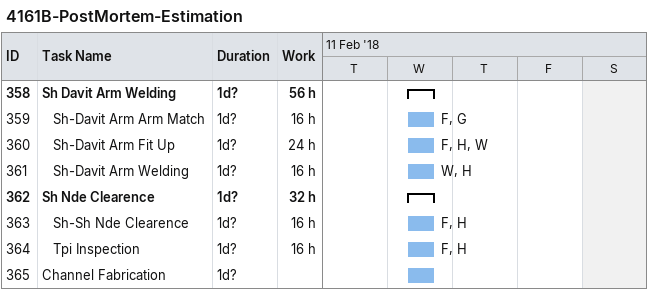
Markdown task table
4161B-PostMortem-Estimation

| ID | Level | Task | Duration | Start | Finish | Resources | Work (h) |
|---|---|---|---|---|---|---|---|
| 358 | 1 | **Sh Davit Arm Welding** | 1d? | 2018-02-14 | 2018-02-14 |  | 56 |
| 359 | 2 | Sh-Davit Arm Arm Match | 1d? | 2018-02-14 | 2018-02-14 | F, G | 16 |
| 360 | 2 | Sh-Davit Arm Fit Up | 1d? | 2018-02-14 | 2018-02-14 | F, H, W | 24 |
| 361 | 2 | Sh-Davit Arm Welding | 1d? | 2018-02-14 | 2018-02-14 | W, H | 16 |
| 362 | 1 | **Sh Nde Clearence** | 1d? | 2018-02-14 | 2018-02-14 |  | 32 |
| 363 | 2 | Sh-Sh Nde Clearence | 1d? | 2018-02-14 | 2018-02-14 | F, H | 16 |
| 364 | 2 | Tpi Inspection | 1d? | 2018-02-14 | 2018-02-14 | F, H | 16 |
| 365 | 1 | Channel Fabrication | 1d? | 2018-02-14 | 2018-02-14 |  |  |
